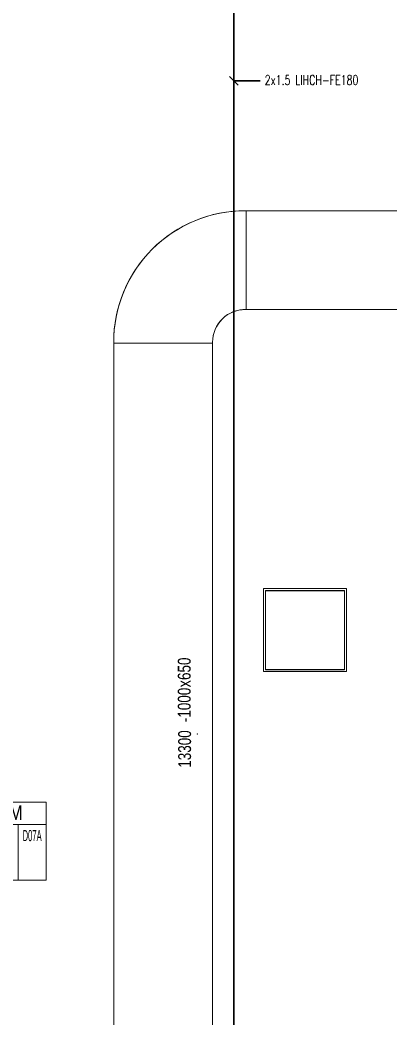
# Model space of a CAD drawing. Extents: x -3709 to 34975, y -230 to 8245.
# Drawn here: x 24348 to 24722, y 2060 to 3070 of the extents above; entities that cross this region are included whole.
import ezdxf
from ezdxf.enums import TextEntityAlignment as Align

# ---------------------------------------------------------------- set-up
doc = ezdxf.new("R2010")
doc.units = 0
doc.layers.get('0').update_dxf_attribs({"color": 9, "lineweight": 9})
for name, color, linetype, lineweight in [('01', 9, 'Continuous', 9), ('06D', 9, 'Continuous', 9), ('14', 9, 'Continuous', 9), ('21_MAHAL', 9, 'Continuous', 9), ('40', 9, 'Continuous', 9), ('E-KABLO', 7, 'Continuous', 30), ('E-YAZI', 7, 'Continuous', 30)]:
    doc.layers.add(name, color=color, linetype=linetype, lineweight=lineweight)
doc.styles.add('Arial', font='arial.ttf', dxfattribs={"height": 2.5})
doc.styles.add('DEBI-BLOCK', font='arial.ttf', dxfattribs={"width": 0.8})
doc.styles.add('E-YAZI', font='txttw.shx')
doc.styles.add('MuuM_TEXT-STANDART', font='ARIALN.TTF')

# ---------------------------------------------------------------- blocks, each defined once
blk = doc.blocks.new('p-kolon-80x80-vw')
at = {"layer": '01'}
blk.add_lwpolyline([(-40, -40), (-40, 40), (40, 40), (40, -40)], close=True, dxfattribs=at)
blk = doc.blocks.new('DEBI001')
at = {"extrusion": (-1, 0, 2e-16)}
blk.add_point((0, 0), dxfattribs=at)
at = {"style": 'DEBI-BLOCK', "width": 0.75, "flags": 8}
for tag, p in [('DEBI', (0.3, 0.2)), ('-', (1.277, 0.2))]:
    blk.add_attdef(tag, text='', height=1, dxfattribs=at).set_placement(p, align=Align.BOTTOM_RIGHT)
blk.add_attdef('KESITX', text='', height=1, dxfattribs=at).set_placement((3.614, 1.533), align=Align.TOP_RIGHT)
at = {"style": 'DEBI-BLOCK', "width": 0.8, "flags": 8}
blk.add_attdef('X', text='', height=1, dxfattribs=at).set_placement((3.918, 1.533), align=Align.TOP_CENTER)
at = {"style": 'DEBI-BLOCK', "width": 0.75, "flags": 8}
blk.add_attdef('KESITY', text='', height=1, dxfattribs=at).set_placement((4.213, 1.533), align=Align.TOP_LEFT)
at = {"style": 'DEBI-BLOCK', "width": 0.75, "flags": 9}
blk.add_attdef('ID', text='', height=0.3, dxfattribs=at).set_placement((0, 0), align=Align.MIDDLE)
blk = doc.blocks.new('p-2.mekanik_cihaz')
blk.add_lwpolyline([(3146.5, -1109.6), (3146.5, -1108.6, -0.414214), (3179.5, -1075.6), (3180.5, -1075.6), (3180.5, -975.6), (3179.5, -975.6, 0.414214), (3046.5, -1108.6), (3046.5, -1109.6)], format="xyb", close=True)
for points in [[(3508.5, -1075.6), (3180.5, -1075.6), (3180.5, -975.6), (3508.5, -975.6)], [(3046.5, -2040.9), (3046.5, -1109.6), (3146.5, -1109.6), (3146.5, -2040.9)]]:
    blk.add_lwpolyline(points, close=True)
at = {"layer": '40'}
for points in [[(3519.2, -1837), (3519.2, -1752), (3511, -1752), (3511, -1267.6), (3520.7, -1267.6), (3520.7, -1251.6), (3520, -1251.6), (3520, -1231.6), (3542.5, -1135.6), (3542.5, -1109.6, 0.422801), (3509.5, -1075.6), (3180.5, -1075.6, 0.422801), (3146.5, -1108.6), (3146.5, -2041.9, -0.198912)], [(3046.5, -2041.9), (3046.5, -1109.6, -0.418585), (3180.5, -975.6), (3508.5, -975.6, -0.416398)]]:
    blk.add_lwpolyline(points, format="xyb", dxfattribs=at)
ref = blk.add_blockref('DEBI001', (3131.2, -1505.3), dxfattribs=dict(xscale=13, yscale=13, zscale=13, rotation=90))
ref.add_attrib('-', '-', dxfattribs={"height": 13, "rotation": 90, "style": 'DEBI-BLOCK', "width": 0.75, "flags": 8}).set_placement((3128.6, -1488.6), align=Align.BOTTOM_RIGHT)
ref.add_attrib('KESITY', '650', dxfattribs={"height": 13, "rotation": 90, "style": 'DEBI-BLOCK', "width": 0.75, "flags": 8}).set_placement((3111.3, -1450.5), align=Align.TOP_LEFT)
ref.add_attrib('X', 'x', dxfattribs={"height": 13, "rotation": 90, "style": 'DEBI-BLOCK', "width": 0.8, "flags": 8}).set_placement((3111.3, -1454.3), align=Align.TOP_CENTER)
ref.add_attrib('DEBI', '13300', dxfattribs={"height": 13, "rotation": 90, "style": 'DEBI-BLOCK', "width": 0.75, "flags": 8}).set_placement((3128.6, -1501.4), align=Align.BOTTOM_RIGHT)
ref.add_attrib('KESITX', '1000', dxfattribs={"height": 13, "rotation": 90, "style": 'DEBI-BLOCK', "width": 0.75, "flags": 8}).set_placement((3111.3, -1458.3), align=Align.TOP_RIGHT)
blk = doc.blocks.new('0_roomno2')
blk.add_lwpolyline([(19.38, -10.5), (0, -10.5), (0, 0), (19.38, 0)], close=True)
for points in [[(0, -3), (19.38, -3)], [(8.12, -3), (8.12, -10.5)], [(11.88, -3), (11.88, -10.5)], [(15.62, -3), (15.62, -10.5)], [(0, -6.75), (8.12, -6.75)]]:
    blk.add_lwpolyline(points)
at = {"style": 'MuuM_TEXT-STANDART', "width": 0.6}
blk.add_text('H:', height=1.5, dxfattribs=at).set_placement((0.35, -8.61), align=Align.MIDDLE_LEFT)
at = {"style": 'Arial'}
blk.add_attdef('ODANO', (0, 1.17), '', height=2, dxfattribs=at)
blk.add_attdef('MEKANADI', text='', height=2, dxfattribs=at).set_placement((0.35, -3), align=Align.BOTTOM_LEFT)
at = {"style": 'MuuM_TEXT-STANDART', "width": 0.6}
for tag, p in [('YER01', (10, -4.5)), ('TAVAN01', (13.75, -4.5)), ('DUVAR01', (17.5, -4.5)), ('YER02', (10, -6.75)), ('TAVAN02', (13.75, -6.75)), ('DUVAR02', (17.5, -6.75)), ('YER03', (10, -9)), ('TAVAN03', (13.75, -9)), ('DUVAR03', (17.5, -9))]:
    blk.add_attdef(tag, text='', height=1.5, dxfattribs=at).set_placement(p, align=Align.MIDDLE_CENTER)
for tag, p in [('M2', (0.35, -4.88)), ('TEMIZTAVANYUKSEKLIGI', (1.8, -8.61))]:
    blk.add_attdef(tag, text='', height=1.5, dxfattribs=at).set_placement(p, align=Align.MIDDLE_LEFT)

msp = doc.modelspace()

# ---------------------------------------------------------------- linework, layer by layer
at = {"layer": '14'}
msp.add_lwpolyline([(24677.84, 2494.5), (24593.84, 2494.5), (24593.84, 2410.5), (24677.84, 2410.5)], close=True, dxfattribs=at)
at = {"layer": 'E-KABLO', "color": 5, "linetype": 'Continuous'}
msp.add_line((24563.84, 3419.75), (24563.84, 883.09), dxfattribs=at)
at = {"layer": 'E-YAZI', "color": 3}
for p, q in [((24559.42, 3012.72), (24568.26, 3003.88)), ((24590.25, 3008.3), (24563.84, 3008.3))]:
    msp.add_line(p, q, dxfattribs=at)

# ---------------------------------------------------------------- block references
for p in [(24635.84, 2452.5), (24635.84, 2452.4)]:
    msp.add_blockref('p-kolon-80x80-vw', p)
at = {"layer": '06D'}
msp.add_blockref('p-2.mekanik_cihaz', (21395.84, 3852.5), dxfattribs=at)
at = {"layer": '21_MAHAL'}
ref = msp.add_blockref('0_roomno2', (24228.63, 2278.33), dxfattribs=dict(at, xscale=7.5, yscale=7.5, zscale=7.5))
ref.add_attrib('ODANO', 'VW-M2-03', (24228.63, 2287.11), dxfattribs={"layer": '0', "height": 15, "style": 'Arial'})
ref.add_attrib('MEKANADI', 'TEKNİK HACİM', dxfattribs={"layer": '0', "height": 15, "style": 'Arial', "width": 0.8}).set_placement((24231.26, 2255.83), align=Align.BOTTOM_LEFT)
ref.add_attrib('M2', '###### m2', dxfattribs={"layer": '0', "height": 11.25, "style": 'MuuM_TEXT-STANDART', "width": 0.6}).set_placement((24231.26, 2241.77), align=Align.MIDDLE_LEFT)
ref.add_attrib('TEMIZTAVANYUKSEKLIGI', '2.30 m', dxfattribs={"layer": '0', "height": 11.25, "style": 'MuuM_TEXT-STANDART', "width": 0.6}).set_placement((24242.13, 2213.77), align=Align.MIDDLE_LEFT)
ref.add_attrib('TAVAN01', 'T09', dxfattribs={"layer": '0', "height": 11.25, "style": 'MuuM_TEXT-STANDART', "width": 0.6}).set_placement((24331.76, 2244.58), align=Align.MIDDLE_CENTER)
ref.add_attrib('DUVAR01', 'D07A', dxfattribs={"layer": '0', "height": 11.25, "style": 'MuuM_TEXT-STANDART', "width": 0.6}).set_placement((24359.88, 2244.58), align=Align.MIDDLE_CENTER)
ref.add_attrib('YER02', 'Y02', dxfattribs={"layer": '0', "height": 11.25, "style": 'MuuM_TEXT-STANDART', "width": 0.6}).set_placement((24303.63, 2244.58), align=Align.MIDDLE_CENTER)

# ---------------------------------------------------------------- texts
at = {"layer": 'E-YAZI', "color": 3, "style": 'E-YAZI', "width": 0.7}
msp.add_text('2x1.5 LIHCH-FE180', height=10, dxfattribs=at).set_placement((24594.96, 3004.09))

doc.saveas('drawing.dxf')
